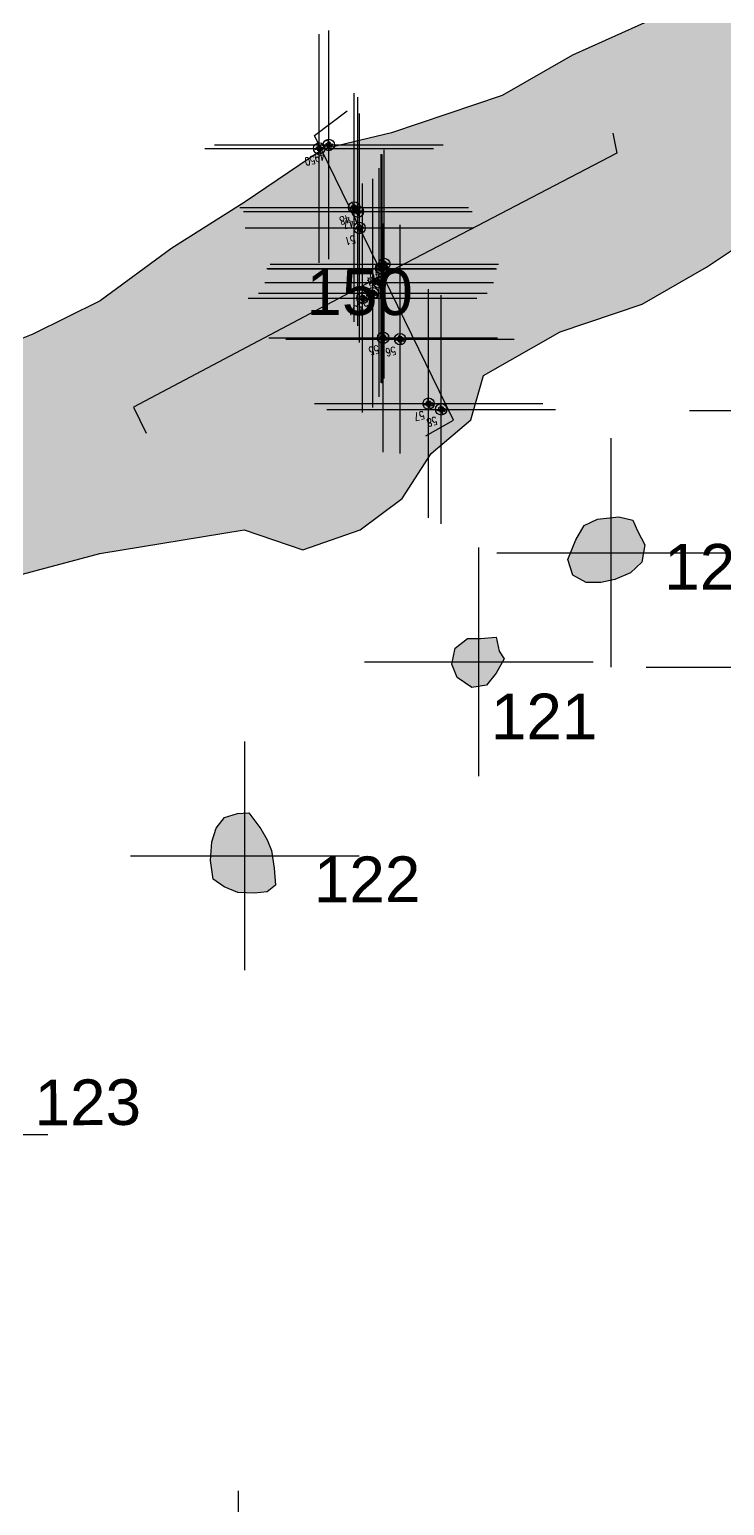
# Model space of a CAD drawing. Header units: millimetres. Extents: x 4462692 to 4462814, y 5793999 to 5794154.
# Drawn here: x 4462717.59 to 4462723.68, y 5794035.28 to 5794048.18 of the extents above; entities that cross this region are included whole.
import ezdxf
from ezdxf.enums import TextEntityAlignment as Align

# ---------------------------------------------------------------- set-up
doc = ezdxf.new("R2010")
doc.units = ezdxf.units.MM
doc.header["$PDMODE"] = 2
doc.header["$PDSIZE"] = -1
for name, color, linetype in [('00Befund', 36, 'Continuous'), ('00BefundNr', 36, 'Continuous'), ('00Profil', 5, 'Continuous'), ('CONTROL', 6, 'Continuous'), ('Gruben', 252, 'Continuous'), ('Höhenpunkte Befunde', 7, 'Continuous'), ('Pfosten', 254, 'Continuous'), ('Photogrammetriepunkte', 160, 'Continuous'), ('Salzmünder Kultur', 132, 'Continuous')]:
    doc.layers.add(name, color=color, linetype=linetype)
doc.styles.add('ROMANS', font='ROMANS.shx', dxfattribs={"width": 0.75})
doc.styles.get("Standard").update_dxf_attribs({"font": 'arial.ttf'})

# ---------------------------------------------------------------- blocks, each defined once
blk = doc.blocks.new('MESSPUNKT')
for p, q in [((0, -0.04000000000000003), (0, 0.03999999999999997)), ((0.04, -2.775557561562891e-17), (-0.04, -2.775557561562891e-17))]:
    blk.add_line(p, q)
blk.add_circle((0, -2.775557561562891e-17), 0.05)
at = {"style": 'ROMANS', "width": 0.75, "flags": 1}
for tag, p in [('STANDPUNKT', (-0.05999999999999997, -0.05000000000000002)), ('MESSWERT', (-0.05999999999999999, 0.04999999999999999)), ('KOORDINATEN', (-0.05999999999999998, -0.15))]:
    blk.add_attdef(tag, text='', height=0.07, dxfattribs=at).set_placement(p, align=Align.RIGHT)
at = {"style": 'ROMANS', "width": 0.75}
for tag, p in [('NUMMER', (0.06, 0.05000000000000002)), ('INFO', (0.06, -0.15))]:
    blk.add_attdef(tag, p, '', height=0.07, dxfattribs=at)
blk = doc.blocks.new('CONTROL')
at = {"color": 0}
for p, q in [((-0.2, 0.2, 0.2), (-0.2, 0.2, -0.2)), ((-0.2, -0.16, -0.2), (-0.2, 0.16, -0.2)), ((-0.2, -0.16, 0.2), (-0.2, 0.16, 0.2)), ((0.16, 0.2, 0.2), (-0.16, 0.2, 0.2)), ((-0.16, 0.2, -0.2), (0.16, 0.2, -0.2)), ((0.16, -0.16, 0.16), (-0.16, 0.16, -0.1599999999999999)), ((-0.16, -0.16, -0.16), (0.16, 0.16, 0.16)), ((-0.16, 0.16, 0.16), (0.16, -0.16, -0.16)), ((0.16, 0.16, -0.16), (-0.16, -0.16, 0.1599999999999999)), ((0.2, 0.2, -0.2), (0.2, 0.2, 0.2)), ((0.2, -0.16, -0.2), (0.2, 0.16, -0.2)), ((0.2, -0.16, 0.2), (0.2, 0.16, 0.2)), ((-0.2, -0.2, 0.2), (-0.2, -0.2, -0.2)), ((0.16, -0.2, 0.2), (-0.16, -0.2, 0.2)), ((-0.16, -0.2, -0.2), (0.16, -0.2, -0.2)), ((0.2, -0.2, -0.2), (0.2, -0.2, 0.2))]:
    blk.add_line(p, q, dxfattribs=at)
at = {"color": 0, "style": 'ROMANS', "width": 0.75}
blk.add_attdef('NUMMER', (0.2, -0.2), '', height=0.2, dxfattribs=at)

msp = doc.modelspace()

# ---------------------------------------------------------------- hatches: boundary and pattern name
at = {"layer": 'Gruben'}
h = msp.add_hatch(color=256, dxfattribs=at)
h.dxf.hatch_style = 1
h.paths.add_polyline_path([(4462722.87519681, 5794043.895067785), (4462722.914710884, 5794043.801069037), (4462722.978892042, 5794043.677491469), (4462722.952353206, 5794043.527274387), (4462722.854367582, 5794043.434268326), (4462722.717343998, 5794043.375573478), (4462722.592453229, 5794043.347358382), (4462722.463970727, 5794043.347321318), (4462722.349378661, 5794043.414195829), (4462722.305696469, 5794043.550147775), (4462722.374528558, 5794043.72254319), (4462722.449190333, 5794043.8480398), (4462722.564468921, 5794043.903016879), (4462722.751003489, 5794043.921885083)])
h = msp.add_hatch(color=256, dxfattribs=at)
h.dxf.hatch_style = 1
h.paths.add_polyline_path([(4462719.511939244, 5794041.335623397), (4462719.618849512, 5794041.195056709), (4462719.672796651, 5794041.099017008), (4462719.711794043, 5794041.003852657), (4462719.735189953, 5794040.850530977), (4462719.745822896, 5794040.701217202), (4462719.673358323, 5794040.642881308), (4462719.563894663, 5794040.630816806), (4462719.417051293, 5794040.637398668), (4462719.296944233, 5794040.688135953), (4462719.201835244, 5794040.755570327), (4462719.177552824, 5794040.918884287), (4462719.190537754, 5794041.08011544), (4462719.226068255, 5794041.200511233), (4462719.299823593, 5794041.29268249), (4462719.413969969, 5794041.329541352)])
at = {"layer": 'Pfosten'}
h = msp.add_hatch(color=256, dxfattribs=at)
h.dxf.hatch_style = 1
h.paths.add_polyline_path([(4462706.985090737, 5794033.866637714), (4462706.986322994, 5794033.814567297), (4462706.964264705, 5794033.728895916), (4462706.880564537, 5794033.719802338), (4462706.791586865, 5794033.771772888), (4462706.801313289, 5794033.863925635), (4462706.835150244, 5794033.897396294)])
h.paths.add_polyline_path([(4462707.524402826, 5794034.537021619), (4462707.586914236, 5794034.42168829), (4462707.558159231, 5794034.375687096), (4462707.440909958, 5794034.369093569), (4462707.373005223, 5794034.420583907), (4462707.372077354, 5794034.505421933), (4462707.447497435, 5794034.550057597)])
h.paths.add_polyline_path([(4462714.263270995, 5794035.40254184), (4462714.351411269, 5794035.36737843), (4462714.450181536, 5794035.32272306), (4462714.518878386, 5794035.377537429), (4462714.543675086, 5794035.499567688), (4462714.492076773, 5794035.578875913), (4462714.404367377, 5794035.57826627), (4462714.321018054, 5794035.551735482)])
h.paths.add_polyline_path([(4462719.524935399, 5794034.668458614), (4462719.634992597, 5794034.572813625), (4462719.697573876, 5794034.43213607), (4462719.657878629, 5794034.339359281), (4462719.597751445, 5794034.230302792), (4462719.507346293, 5794034.175191886), (4462719.383157779, 5794034.225000983), (4462719.309218295, 5794034.240635837), (4462719.209594277, 5794034.343643866), (4462719.196965048, 5794034.470084389), (4462719.27407526, 5794034.612077018), (4462719.371371354, 5794034.635304006)])
h.paths.add_polyline_path([(4462716.249071305, 5794040.427719915), (4462716.3325454, 5794040.338901521), (4462716.368356204, 5794040.298522774), (4462716.427715622, 5794040.189928073), (4462716.390918118, 5794040.077557052), (4462716.32221375, 5794040.013356381), (4462716.19039206, 5794039.955759757), (4462716.062771348, 5794039.941608659), (4462715.92736349, 5794039.983447758), (4462715.841573891, 5794040.112208648), (4462715.840902234, 5794040.266289225), (4462715.911220117, 5794040.338106741), (4462715.992617466, 5794040.422310987), (4462716.12928163, 5794040.452143019)])
h.paths.add_polyline_path([(4462713.694142868, 5794041.383091221), (4462713.803890276, 5794041.313664174), (4462713.825441402, 5794041.205038602), (4462713.854780441, 5794041.048572586), (4462713.815588738, 5794040.957566069), (4462713.782825234, 5794040.888178317), (4462713.69943025, 5794040.865964191), (4462713.585921915, 5794040.894226976), (4462713.465406696, 5794040.958060679), (4462713.401284747, 5794041.035459802), (4462713.448746577, 5794041.179278064), (4462713.496972576, 5794041.269982739), (4462713.59016519, 5794041.371786135)])
h.paths.add_polyline_path([(4462721.67832641, 5794042.870809237), (4462721.704900833, 5794042.7484861), (4462721.748497712, 5794042.680564815), (4462721.677843663, 5794042.555146402), (4462721.59317917, 5794042.45022596), (4462721.463867917, 5794042.431002351), (4462721.336094851, 5794042.517867609), (4462721.288452729, 5794042.635186455), (4462721.320173054, 5794042.775466891), (4462721.42751587, 5794042.860313572), (4462721.539914796, 5794042.85991559)])
h.paths.add_polyline_path([(4462724.525716906, 5794041.079229034), (4462724.657777847, 5794040.968603143), (4462724.756892034, 5794040.86071865), (4462724.853563584, 5794040.759233994), (4462724.933194532, 5794040.658718948), (4462724.995076235, 5794040.551266585), (4462725.084245081, 5794040.40591956), (4462725.099289898, 5794040.255352174), (4462725.11303552, 5794040.110116796), (4462725.021048491, 5794039.987165476), (4462724.91533627, 5794039.930165491), (4462724.751511074, 5794039.966919315), (4462724.565392654, 5794040.056731426), (4462724.400682352, 5794040.283194827), (4462724.23182473, 5794040.593375788), (4462724.182592575, 5794040.798563552), (4462724.218997673, 5794040.925267152), (4462724.344704044, 5794041.034636579)])
h.paths.add_polyline_path([(4462732.69293152, 5794041.176548132), (4462732.8461109, 5794041.104127505), (4462732.937094991, 5794040.993781101), (4462732.933465709, 5794040.846337602), (4462732.988938629, 5794040.692528568), (4462733.007559096, 5794040.518827174), (4462733.001565663, 5794040.370483509), (4462732.912501267, 5794040.251369826), (4462732.807965451, 5794040.05163792), (4462732.705644071, 5794039.967235993), (4462732.542836486, 5794039.963511392), (4462732.430784219, 5794040.089180028), (4462732.355402056, 5794040.260569728), (4462732.319612073, 5794040.413146207), (4462732.319378333, 5794040.57033271), (4462732.317109962, 5794040.78269394), (4462732.416763151, 5794040.984601919), (4462732.596844289, 5794041.150946343)])
h.paths.add_polyline_path([(4462735.327655031, 5794042.856827638), (4462735.421228003, 5794042.74136914), (4462735.528558043, 5794042.645866266), (4462735.57920533, 5794042.514557289), (4462735.599247124, 5794042.389048213), (4462735.546620642, 5794042.259192794), (4462735.462296659, 5794042.152502396), (4462735.269645347, 5794042.082595043), (4462735.107608994, 5794042.128568556), (4462735.001014044, 5794042.220337328), (4462734.909576737, 5794042.372421555), (4462734.870200671, 5794042.50801636), (4462734.915886962, 5794042.670361963), (4462735.082768221, 5794042.774816543), (4462735.213266294, 5794042.830229235)])
h.paths.add_polyline_path([(4462736.611265961, 5794042.350230293), (4462736.716642899, 5794042.282591885), (4462736.838577358, 5794042.174157972), (4462736.876167907, 5794042.048432982), (4462736.892292001, 5794041.912246919), (4462736.88319591, 5794041.918927557), (4462736.761259652, 5794041.740392957), (4462736.602918338, 5794041.686034144), (4462736.467197381, 5794041.715624324), (4462736.28530597, 5794041.796396144), (4462736.205176491, 5794041.921018699), (4462736.233565181, 5794042.051688785), (4462736.287060329, 5794042.198159381), (4462736.403460981, 5794042.317143247)])
h.paths.add_polyline_path([(4462735.337497537, 5794044.12360956), (4462735.447242105, 5794044.106446829), (4462735.534987785, 5794044.048872864), (4462735.557508267, 5794044.032509216), (4462735.589051665, 5794043.892272165), (4462735.542099884, 5794043.768584872), (4462735.439594851, 5794043.699800507), (4462735.291425608, 5794043.671407606), (4462735.169056963, 5794043.730243218), (4462735.133952182, 5794043.832883292), (4462735.123129157, 5794043.983384967), (4462735.203477807, 5794044.106199397)])
h.paths.add_polyline_path([(4462737.568479624, 5794042.599634157), (4462737.698227351, 5794042.544109271), (4462737.783470473, 5794042.424903485), (4462737.779223726, 5794042.321745996), (4462737.66963374, 5794042.248199379), (4462737.53634787, 5794042.23818684), (4462737.472205294, 5794042.313209072), (4462737.441149659, 5794042.392837599), (4462737.490122964, 5794042.528677646)])
h.paths.add_polyline_path([(4462738.478557555, 5794045.909799576), (4462738.56926329, 5794045.806925134), (4462738.65369651, 5794045.668944254), (4462738.684078091, 5794045.506246972), (4462738.552749595, 5794045.407735324), (4462738.414671582, 5794045.288041267), (4462738.282047166, 5794045.28603364), (4462738.135263236, 5794045.353371903), (4462738.067154359, 5794045.484413431), (4462738.00222211, 5794045.645024926), (4462737.979437385, 5794045.77952659), (4462738.048493918, 5794045.892063656), (4462738.19406276, 5794045.94960622)])
at = {"layer": 'Salzmünder Kultur'}
h = msp.add_hatch(color=256, dxfattribs=at)
h.dxf.hatch_style = 1
h.paths.add_polyline_path([(4462704.70868809, 5794040.320012937), (4462704.95132781, 5794040.315721788), (4462705.330159546, 5794040.402336867), (4462705.853133642, 5794040.660799741), (4462706.540270041, 5794040.970357907), (4462707.192903129, 5794041.21906336), (4462707.779400134, 5794041.574147376), (4462708.183235427, 5794041.924532233), (4462708.620506253, 5794042.175890206), (4462709.192159221, 5794042.38463077), (4462709.711136374, 5794042.515053619), (4462710.20945699, 5794042.662448454), (4462710.983236131, 5794042.957601619), (4462711.526352576, 5794043.194436718), (4462712.025088231, 5794043.500426978), (4462712.418377995, 5794043.72091933), (4462712.965356469, 5794043.919947467), (4462713.519375155, 5794044.134775601), (4462714.130217371, 5794044.228802856), (4462715.052506159, 5794044.639469231), (4462715.800106595, 5794044.864007729), (4462716.728965931, 5794045.165467913), (4462717.62288676, 5794045.519703113), (4462718.212645853, 5794045.813113938), (4462718.840444915, 5794046.271794257), (4462719.473002923, 5794046.670939115), (4462720.162437271, 5794047.137809332), (4462720.761158217, 5794047.281492708), (4462721.246401659, 5794047.445191823), (4462721.731645102, 5794047.608890938), (4462722.34541063, 5794047.958872043), (4462723.20275344, 5794048.344757084), (4462724.20353317, 5794048.705354291), (4462725.199055878, 5794049.119277223), (4462726.121374134, 5794049.394243446), (4462726.8170407, 5794049.496421873), (4462727.349263951, 5794049.785676659), (4462727.68360402, 5794050.166108132), (4462728.613498772, 5794050.428862816), (4462729.479277916, 5794050.653011232), (4462730.427223552, 5794050.859159592), (4462730.433693814, 5794050.861715521), (4462731.226587409, 5794051.194243905), (4462732.919690466, 5794051.492333495), (4462733.979895735, 5794051.429741444), (4462734.566082833, 5794051.449010416), (4462735.675765973, 5794051.389374837), (4462736.915442342, 5794051.456480616), (4462739.272636564, 5794051.949008879), (4462740.414654664, 5794052.095696886), (4462741.390546338, 5794052.328246734), (4462742.003104323, 5794052.361351244), (4462742.675733164, 5794052.553937975), (4462744.378955874, 5794052.703993068), (4462745.372529901, 5794052.859825878), (4462746.505030835, 5794051.778891759), (4462745.838432364, 5794051.616047591), (4462744.66228019, 5794051.498195513), (4462743.403951017, 5794051.436398678), (4462742.350336279, 5794051.45920065), (4462741.346686473, 5794051.193069047), (4462738.715179279, 5794050.688362522), (4462737.252542003, 5794050.287694164), (4462736.359049037, 5794050.028533384), (4462735.346568231, 5794049.823702828), (4462734.186223461, 5794049.640850586), (4462732.900186975, 5794049.553111351), (4462732.38025118, 5794049.415531164), (4462731.603133952, 5794049.315663298), (4462731.215305486, 5794049.391970303), (4462730.561128153, 5794049.327663595), (4462729.756489524, 5794049.358531908), (4462728.677766518, 5794049.038617931), (4462728.473504134, 5794049.174685105), (4462728.303064855, 5794049.223022465), (4462728.132625575, 5794049.271359826), (4462727.816296351, 5794049.291371297), (4462727.52689183, 5794049.053468424), (4462727.307981173, 5794048.892086601), (4462727.036494571, 5794048.647492588), (4462726.703477014, 5794048.403927573), (4462726.410724417, 5794048.134999222), (4462725.841740997, 5794047.50415163), (4462725.605409486, 5794047.158276754), (4462725.341907392, 5794046.916918299), (4462725.229202554, 5794046.490137097), (4462724.667232986, 5794046.530784709), (4462723.954613964, 5794046.39703022), (4462723.517609389, 5794046.105122183), (4462722.954428175, 5794045.7839544), (4462722.238246248, 5794045.541440968), (4462721.566967447, 5794045.160283874), (4462721.45702194, 5794044.771634338), (4462721.108648946, 5794044.475826361), (4462720.854645194, 5794044.082194628), (4462720.488688367, 5794043.807946989), (4462719.986477633, 5794043.633382579), (4462719.473026129, 5794043.809238783), (4462718.208011496, 5794043.601085443), (4462717.04689433, 5794043.293374837), (4462715.967483499, 5794042.938873035), (4462714.889653662, 5794042.641396389), (4462713.899490179, 5794042.167067159), (4462712.911345889, 5794041.660335419), (4462711.933037621, 5794041.042658604), (4462710.891931745, 5794040.439078855), (4462710.233982216, 5794040.097791698), (4462709.488597244, 5794039.745537142), (4462708.814446283, 5794039.189097185), (4462707.078168016, 5794038.611642388), (4462706.389456135, 5794038.446051822), (4462705.752228518, 5794038.512518657), (4462705.00548529, 5794038.337482673), (4462704.353992711, 5794038.10226404), (4462703.653672679, 5794037.959114976), (4462703.018591265, 5794037.930122884), (4462702.577804932, 5794037.880118204)])

# ---------------------------------------------------------------- linework, layer by layer
at = {"layer": '00Befund'}
for points in [[(4462724.20353317, 5794048.705354291, 52.62946635848948), (4462723.20275344, 5794048.344757084, 52.63598476345942), (4462722.34541063, 5794047.958872043, 52.61097657554183), (4462721.731645102, 5794047.608890938, 52.60535873512345), (4462720.761158217, 5794047.281492708, 52.63301174114986), (4462720.162437271, 5794047.137809332, 52.61880101756651), (4462720.149859733, 5794047.130830623, 52.61868629704622), (4462719.473002923, 5794046.670939115, 52.60849858028632), (4462718.840444915, 5794046.271794257, 52.61746080788998), (4462718.212645853, 5794045.813113938, 52.63213190261649), (4462717.62288676, 5794045.519703113, 52.64403988054801), (4462716.728965931, 5794045.165467913, 52.66528616461437), (4462715.800106595, 5794044.864007729, 52.69558774193047), (4462715.052506159, 5794044.639469231, 52.68540268363904), (4462714.130217371, 5794044.228802856, 52.68551790659149), (4462713.519375155, 5794044.134775601, 52.70879003725076), (4462712.965356469, 5794043.919947467, 52.69583671503642), (4462712.418377995, 5794043.72091933, 52.6989910141574), (4462712.025088231, 5794043.500426978, 52.6925308333939), (4462711.526352576, 5794043.194436718, 52.69944868065522), (4462710.983236131, 5794042.957601619, 52.68210960102806), (4462710.20945699, 5794042.662448454, 52.68249688233027), (4462709.711136374, 5794042.515053619, 52.70090683554463), (4462709.192159221, 5794042.38463077, 52.71309110235234)], [(4462708.814446283, 5794039.189097185, 52.75850722573796), (4462709.488597244, 5794039.745537142, 52.74628656610548), (4462710.233982216, 5794040.097791698, 52.75326219934141), (4462710.891931745, 5794040.439078855, 52.73383349255528), (4462711.933037621, 5794041.042658604, 52.74825061454521), (4462712.911345889, 5794041.660335419, 52.72989162392696), (4462713.899490179, 5794042.167067159, 52.73115032475289), (4462714.889653662, 5794042.641396389, 52.68491313014329), (4462715.967483499, 5794042.938873035, 52.65529049373981), (4462717.04689433, 5794043.293374837, 52.67546676962957), (4462718.208011496, 5794043.601085443, 52.67374353641844), (4462719.473026129, 5794043.809238783, 52.69335024424436), (4462719.986477633, 5794043.633382579, 52.73827561174949), (4462720.488688367, 5794043.807946989, 52.72006888682336), (4462720.854645194, 5794044.082194628, 52.72259342442976), (4462721.108648946, 5794044.475826361, 52.68307729107528), (4462721.45702194, 5794044.771634338, 52.68017958634755), (4462721.566967447, 5794045.160283874, 52.65999089494107), (4462722.238246248, 5794045.541440968, 52.68257609865213), (4462722.954428175, 5794045.7839544, 52.67982250074328), (4462723.517609389, 5794046.105122183, 52.67198116836607), (4462723.954613964, 5794046.39703022, 52.66629000516059)]]:
    msp.add_polyline3d(points, dxfattribs=at)
for points in [[(4462722.87519681, 5794043.895067785, 52.65512747216053), (4462722.914710884, 5794043.801069037, 52.66157986318103), (4462722.978892042, 5794043.677491469, 52.66176341105256), (4462722.952353206, 5794043.527274387, 52.64253951336013), (4462722.854367582, 5794043.434268326, 52.65282688738989), (4462722.717343998, 5794043.375573478, 52.65416560128233), (4462722.592453229, 5794043.347358382, 52.65471725670523), (4462722.463970727, 5794043.347321318, 52.66406311674018), (4462722.349378661, 5794043.414195829, 52.68052210305905), (4462722.305696469, 5794043.550147775, 52.68196249485118), (4462722.374528558, 5794043.72254319, 52.67903594377276), (4462722.449190333, 5794043.8480398, 52.6638188621564), (4462722.564468921, 5794043.903016879, 52.65815425320397), (4462722.751003489, 5794043.921885083, 52.6558770496149)], [(4462721.67832641, 5794042.870809237, 52.70224579587648), (4462721.704900833, 5794042.7484861, 52.67188413607073), (4462721.748497712, 5794042.680564815, 52.66074003156791), (4462721.677843663, 5794042.555146402, 52.67096191376277), (4462721.59317917, 5794042.45022596, 52.67026589315356), (4462721.463867917, 5794042.431002351, 52.66541176488954), (4462721.336094851, 5794042.517867609, 52.68775388252106), (4462721.288452729, 5794042.635186455, 52.67639050103207), (4462721.320173054, 5794042.775466891, 52.69452114081105), (4462721.42751587, 5794042.860313572, 52.69784543518927), (4462721.539914796, 5794042.85991559, 52.69188030414534)], [(4462719.511939244, 5794041.335623397, 52.71202796360194), (4462719.618849512, 5794041.195056709, 52.71696367959794), (4462719.672796651, 5794041.099017008, 52.7240334954322), (4462719.711794043, 5794041.003852657, 52.71778531913696), (4462719.735189953, 5794040.850530977, 52.72532151508949), (4462719.745822896, 5794040.701217202, 52.7327421861246), (4462719.673358323, 5794040.642881308, 52.73705833872009), (4462719.563894663, 5794040.630816806, 52.7371276472395), (4462719.417051293, 5794040.637398668, 52.73935112285108), (4462719.296944233, 5794040.688135953, 52.74240433754676), (4462719.201835244, 5794040.755570327, 52.73178664978241), (4462719.177552824, 5794040.918884287, 52.74374887502927), (4462719.190537754, 5794041.08011544, 52.72645590152206), (4462719.226068255, 5794041.200511233, 52.70559213771594), (4462719.299823593, 5794041.29268249, 52.69707573855794), (4462719.413969969, 5794041.329541352, 52.7065107417684)]]:
    msp.add_polyline3d(points, close=True, dxfattribs=at)
at = {"layer": '00Profil'}
for points in [[(4462721.062406894, 5794044.629890407, 52.65381363015877), (4462721.303069782, 5794044.768066633, 52.65609505170687), (4462720.086601241, 5794047.256686937, 52.57450370373499), (4462720.37331964, 5794047.472031556, 52.58793630170112)], [(4462722.698377403, 5794047.279038537, 52.62673607225952), (4462722.734763642, 5794047.103203476, 52.62858904190216), (4462720.693069365, 5794046.040098539, 52.65959582237247), (4462718.505160604, 5794044.881003627, 52.61393220897298), (4462718.614361501, 5794044.655019704, 52.63047520582768)]]:
    msp.add_polyline3d(points, dxfattribs=at)
at = {"layer": 'Höhenpunkte Befunde', "extrusion": (-0.00119976389905326, 5.296673662352476e-05, 0.9999992788802957)}
for p in [(4462724.370854154, 5794044.852594653, 52.62097116614405), (4462722.683637825, 5794043.60952515, 52.67421278463189), (4462721.525754117, 5794042.655486037, 52.68927414075642), (4462723.989849761, 5794042.60891352, 52.68213293540066), (4462719.47880403, 5794040.958046368, 52.74000822836661), (4462716.752959876, 5794038.520971895, 52.78936697843164), (4462719.42400617, 5794034.40623253, 52.86848960472162)]:
    msp.add_point(p, dxfattribs=at)
at = {"layer": 'Photogrammetriepunkte', "extrusion": (-0.00119976389905326, 5.296673662352476e-05, 0.9999992788802957)}
for p in [(4462720.129384913, 5794047.144937271, 52.54526093196637), (4462720.213682551, 5794047.175002291, 51.95006004757124), (4462720.434252086, 5794046.628178658, 51.92645362537587), (4462720.467941898, 5794046.591770165, 50.97779528954106), (4462720.482216828, 5794046.448781483, 52.5715211389961), (4462720.672096374, 5794046.095849095, 52.6082676697979), (4462720.680330071, 5794046.090492797, 52.01857740675587), (4462720.698721684, 5794046.1336353, 51.01099646064813), (4462720.653235703, 5794045.971182999, 52.60765164415443), (4462720.508077634, 5794045.836603243, 51.1301835515651), (4462720.598973734, 5794045.879408993, 51.83269084473523), (4462720.689293268, 5794045.488702067, 51.14521940557279), (4462720.836733218, 5794045.47716427, 51.86459742858187), (4462721.086641936, 5794044.912871738, 51.8479271367496), (4462721.196952255, 5794044.862719105, 52.59076267518412)]:
    msp.add_point(p, dxfattribs=at)

# ---------------------------------------------------------------- block references
at = {"layer": 'CONTROL', "extrusion": (0.9166787160914442, 0.3996249885391819, 0)}
ref = msp.add_blockref('CONTROL', (3527865.217235374, 52.54526093196637, 6406326.582371043), dxfattribs=dict(at, xscale=0.1, yscale=0.1, zscale=0.1))
ref.add_attrib('NUMMER', '16', (3527865.237235373, 52.52526093172934, 6406326.582371041), dxfattribs={"layer": '0', "color": 0, "extrusion": (0.9166787160914442, 0.3996249885391819, 0), "height": 0.02, "style": 'ROMANS', "width": 0.7499999995607898})
ref = msp.add_blockref('CONTROL', (3527865.211107895, 51.95006004757124, 6406326.671659626), dxfattribs=dict(at, xscale=0.1, yscale=0.1, zscale=0.1))
ref.add_attrib('NUMMER', '15', (3527865.231107894, 51.93006004785247, 6406326.671659626), dxfattribs={"layer": '0', "color": 0, "extrusion": (0.9166787160914442, 0.3996249885391819, 0), "height": 0.02, "style": 'ROMANS', "width": 0.7499999995607898})
ref = msp.add_blockref('CONTROL', (3527864.621701214, 51.9264536253695, 6406326.655326637), dxfattribs=dict(at, xscale=0.1, yscale=0.1, zscale=0.1))
ref.add_attrib('NUMMER', '29', (3527864.641701214, 51.90645362520691, 6406326.655326637), dxfattribs={"layer": '0', "color": 0, "extrusion": (0.9166787160914442, 0.3996249885391819, 0), "height": 0.02, "style": 'ROMANS', "width": 0.7499999995607898})
ref = msp.add_blockref('CONTROL', (3527864.574863029, 50.97779528954106, 6406326.671659626), dxfattribs=dict(at, xscale=0.1, yscale=0.1, zscale=0.1))
ref.add_attrib('NUMMER', '28', (3527864.594863027, 50.95779528939708, 6406326.671659624), dxfattribs={"layer": '0', "color": 0, "extrusion": (0.9166787160914442, 0.3996249885391819, 0), "height": 0.02, "style": 'ROMANS', "width": 0.7499999995607898})
ref = msp.add_blockref('CONTROL', (3527864.438083729, 52.5715211389961, 6406326.6276033), dxfattribs=dict(at, xscale=0.1, yscale=0.1, zscale=0.1))
ref.add_attrib('NUMMER', '30', (3527864.458083728, 52.55152113900726, 6406326.6276033), dxfattribs={"layer": '0', "color": 0, "extrusion": (0.9166787160914442, 0.3996249885391819, 0), "height": 0.02, "style": 'ROMANS', "width": 0.7499999995607898})
ref = msp.add_blockref('CONTROL', (3527864.062675182, 51.01099646064816, 6406326.700128403), dxfattribs=dict(at, xscale=0.1, yscale=0.1, zscale=0.1))
ref.add_attrib('NUMMER', '27', (3527864.082675182, 50.99099646034217, 6406326.700128403), dxfattribs={"layer": '0', "color": 0, "extrusion": (0.9166787160914442, 0.3996249885391819, 0), "height": 0.02, "style": 'ROMANS', "width": 0.7499999995607898})
ref = msp.add_blockref('CONTROL', (3527864.03867751, 52.60826766979972, 6406326.660621241), dxfattribs=dict(at, xscale=0.1, yscale=0.1, zscale=0.1))
ref.add_attrib('NUMMER', '25', (3527864.058677509, 52.58826766992252, 6406326.660621239), dxfattribs={"layer": '0', "color": 0, "extrusion": (0.9166787160914442, 0.3996249885391819, 0), "height": 0.02, "style": 'ROMANS', "width": 0.7499999995607898})
ref = msp.add_blockref('CONTROL', (3527864.030477115, 52.01857740675587, 6406326.666028381), dxfattribs=dict(at, xscale=0.1, yscale=0.1, zscale=0.1))
ref.add_attrib('NUMMER', '26', (3527864.050477114, 51.99857740676237, 6406326.66602838), dxfattribs={"layer": '0', "color": 0, "extrusion": (0.9166787160914442, 0.3996249885391819, 0), "height": 0.02, "style": 'ROMANS', "width": 0.7499999995607898})
at = {"layer": 'CONTROL', "xscale": 0.1, "yscale": 0.1, "zscale": 0.1}
for p, values in [((4462720.598973734, 5794045.879408993, 51.83269084473523), {'NUMMER': '36'}), ((4462720.653235703, 5794045.971182999, 52.60765164415443), {'NUMMER': '37'}), ((4462720.508077634, 5794045.836603243, 51.1301835515651), {'NUMMER': '35'}), ((4462720.689293267, 5794045.488702069, 51.1452194055737), {'NUMMER': '34'}), ((4462720.836733218, 5794045.477164275, 51.86459742858278), {'NUMMER': '33'}), ((4462721.086641936, 5794044.912871741, 51.84792713674597), {'NUMMER': '32'}), ((4462721.196952255, 5794044.862719105, 52.59076267518412), {'NUMMER': '31'})]:
    msp.add_blockref('CONTROL', p, dxfattribs=at).add_auto_attribs(values)
at = {"layer": 'Photogrammetriepunkte', "extrusion": (-0.00119976389905326, 5.296673662352476e-05, 0.9999992788802957)}
ref = msp.add_blockref('MESSPUNKT', (4462716.980531418, 5794047.417621656, -4994.773510663592), dxfattribs=dict(at, rotation=194.1178981687214))
ref.add_attrib('NUMMER', '50', (4462716.934539569, 5794047.354496783, -4994.773510663591), dxfattribs={"layer": '0', "color": 0, "extrusion": (-0.00119976389905326, 5.296673662352476e-05, 0.9999992788802957), "height": 0.07, "rotation": 194.1178981725133, "style": 'ROMANS', "width": 0.75})
ref = msp.add_blockref('MESSPUNKT', (4462717.064114898, 5794047.447718205, -4995.368810663597), dxfattribs=dict(at, rotation=194.1178981687214))
ref.add_attrib('NUMMER', '49', (4462717.018123043, 5794047.384593334, -4995.368810663596), dxfattribs={"layer": '0', "color": 0, "extrusion": (-0.00119976389905326, 5.296673662352476e-05, 0.9999992788802957), "height": 0.07, "rotation": 194.1178981725133, "style": 'ROMANS', "width": 0.75})
ref = msp.add_blockref('MESSPUNKT', (4462717.28465595, 5794046.900895838, -4995.392710663597), dxfattribs=dict(at, rotation=194.1178981687214))
ref.add_attrib('NUMMER', '48', (4462717.238664097, 5794046.837770964, -4995.392710663596), dxfattribs={"layer": '0', "color": 0, "extrusion": (-0.00119976389905326, 5.296673662352476e-05, 0.9999992788802957), "height": 0.07, "rotation": 194.1178981725133, "style": 'ROMANS', "width": 0.75})
ref = msp.add_blockref('MESSPUNKT', (4462717.317207572, 5794046.864537594, -4996.341410663595), dxfattribs=dict(at, rotation=194.1178981687214))
ref.add_attrib('NUMMER', '47', (4462717.271215722, 5794046.801412721, -4996.341410663595), dxfattribs={"layer": '0', "color": 0, "extrusion": (-0.00119976389905326, 5.296673662352476e-05, 0.9999992788802957), "height": 0.07, "rotation": 194.1178981725133, "style": 'ROMANS', "width": 0.75})
ref = msp.add_blockref('MESSPUNKT', (4462717.333394589, 5794046.7214645, -4994.747710663596), dxfattribs=dict(at, rotation=194.1178981687214))
ref.add_attrib('NUMMER', '51', (4462717.287402734, 5794046.658339628, -4994.747710663594), dxfattribs={"layer": '0', "color": 0, "extrusion": (-0.00119976389905326, 5.296673662352476e-05, 0.9999992788802957), "height": 0.07, "rotation": 194.1178981725133, "style": 'ROMANS', "width": 0.75})
ref = msp.add_blockref('MESSPUNKT', (4462717.523318086, 5794046.368530177, -4994.711210663592), dxfattribs=dict(at, rotation=194.1178981687214))
ref.add_attrib('NUMMER', '44', (4462717.47732623, 5794046.305405304, -4994.711210663593), dxfattribs={"layer": '0', "color": 0, "extrusion": (-0.00119976389905326, 5.296673662352476e-05, 0.9999992788802957), "height": 0.07, "rotation": 194.1178981725133, "style": 'ROMANS', "width": 0.75})
ref = msp.add_blockref('MESSPUNKT', (4462717.530844282, 5794046.363205111, -4995.300910663595), dxfattribs=dict(at, rotation=194.1178981687214))
ref.add_attrib('NUMMER', '45', (4462717.484852434, 5794046.30008024, -4995.300910663593), dxfattribs={"layer": '0', "color": 0, "extrusion": (-0.00119976389905326, 5.296673662352476e-05, 0.9999992788802957), "height": 0.07, "rotation": 194.1178981725133, "style": 'ROMANS', "width": 0.75})
ref = msp.add_blockref('MESSPUNKT', (4462717.548027026, 5794046.406400988, -4996.308510663594), dxfattribs=dict(at, rotation=194.1178981687214))
ref.add_attrib('NUMMER', '46', (4462717.502035175, 5794046.343276114, -4996.308510663596), dxfattribs={"layer": '0', "color": 0, "extrusion": (-0.00119976389905326, 5.296673662352476e-05, 0.9999992788802957), "height": 0.07, "rotation": 194.1178981725133, "style": 'ROMANS', "width": 0.75})
ref = msp.add_blockref('MESSPUNKT', (4462717.504456686, 5794046.243864113, -4994.711810663599), dxfattribs=dict(at, rotation=194.1178981687214))
ref.add_attrib('NUMMER', '52', (4462717.458464834, 5794046.180739237, -4994.711810663595), dxfattribs={"layer": '0', "color": 0, "extrusion": (-0.00119976389905326, 5.296673662352476e-05, 0.9999992788802957), "height": 0.07, "rotation": 194.1178981725133, "style": 'ROMANS', "width": 0.75})
ref = msp.add_blockref('MESSPUNKT', (4462717.35752611, 5794046.109362607, -4996.189110663597), dxfattribs=dict(at, rotation=194.1178981687214))
ref.add_attrib('NUMMER', '54', (4462717.311534258, 5794046.046237731, -4996.189110663595), dxfattribs={"layer": '0', "color": 0, "extrusion": (-0.00119976389905326, 5.296673662352476e-05, 0.9999992788802957), "height": 0.07, "rotation": 194.1178981725133, "style": 'ROMANS', "width": 0.75})
ref = msp.add_blockref('MESSPUNKT', (4462717.44926499, 5794046.15213115, -4995.486710663595), dxfattribs=dict(at, rotation=194.1178981687214))
ref.add_attrib('NUMMER', '53', (4462717.403273134, 5794046.089006281, -4995.486710663592), dxfattribs={"layer": '0', "color": 0, "extrusion": (-0.00119976389905326, 5.296673662352476e-05, 0.9999992788802957), "height": 0.07, "rotation": 194.1178981725133, "style": 'ROMANS', "width": 0.75})
ref = msp.add_blockref('MESSPUNKT', (4462717.538759653, 5794045.761460643, -4996.174310663592), dxfattribs=dict(at, rotation=194.1178981687214))
ref.add_attrib('NUMMER', '55', (4462717.492767802, 5794045.698335773, -4996.174310663597), dxfattribs={"layer": '0', "color": 0, "extrusion": (-0.00119976389905326, 5.296673662352476e-05, 0.9999992788802957), "height": 0.07, "rotation": 194.1178981725133, "style": 'ROMANS', "width": 0.75})
ref = msp.add_blockref('MESSPUNKT', (4462717.68706258, 5794045.749884755, -4995.45511066359), dxfattribs=dict(at, rotation=194.1178981687214))
ref.add_attrib('NUMMER', '56', (4462717.64107073, 5794045.686759883, -4995.455110663599), dxfattribs={"layer": '0', "color": 0, "extrusion": (-0.00119976389905326, 5.296673662352476e-05, 0.9999992788802957), "height": 0.07, "rotation": 194.1178981725133, "style": 'ROMANS', "width": 0.75})
ref = msp.add_blockref('MESSPUNKT', (4462717.936951118, 5794045.185593122, -4995.472110663596), dxfattribs=dict(at, rotation=194.1178981687214))
ref.add_attrib('NUMMER', '57', (4462717.890959268, 5794045.122468249, -4995.472110663592), dxfattribs={"layer": '0', "color": 0, "extrusion": (-0.00119976389905326, 5.296673662352476e-05, 0.9999992788802957), "height": 0.07, "rotation": 194.1178981725133, "style": 'ROMANS', "width": 0.75})
ref = msp.add_blockref('MESSPUNKT', (4462718.048152583, 5794045.135401151, -4994.729410663593), dxfattribs=dict(at, rotation=194.1178981687214))
ref.add_attrib('NUMMER', '58', (4462718.002160734, 5794045.072276278, -4994.729410663597), dxfattribs={"layer": '0', "color": 0, "extrusion": (-0.00119976389905326, 5.296673662352476e-05, 0.9999992788802957), "height": 0.07, "rotation": 194.1178981725133, "style": 'ROMANS', "width": 0.75})

# ---------------------------------------------------------------- texts
at = {"layer": '00BefundNr', "extrusion": (0.00115003742660655, -0.0003459086672290987, 0.9999992788802957), "insert": (4462720.017630701, 5794046.088500784, 0.001710756149805093), "char_height": 0.4, "attachment_point": 1, "text_direction": (0.9999979774531188, -0.0016496042724792324, -0.0011506065427423382)}
msp.add_mtext_dynamic_manual_height_columns('150', width=5.132851671832441, gutter_width=12.5, heights=[0], dxfattribs=at)
at = {"layer": '00BefundNr', "extrusion": (0.001150123492513836, -0.0003456223960159454, 0.9999992788802957), "insert": (4462723.14916757, 5794043.686683192), "char_height": 0.4, "attachment_point": 1, "text_direction": (0.9999983570837879, -0.001400690654205561, -0.001150606542742338)}
msp.add_mtext_dynamic_manual_height_columns('120', width=74.99270878778351, gutter_width=12.5, heights=[0], dxfattribs=at)
at = {"layer": '00BefundNr', "extrusion": (0.00115076625507741, -0.0003434762216444404, 0.9999992788802957), "insert": (4462721.631178913, 5794042.376523901, -0.0001275160357181448), "char_height": 0.4, "attachment_point": 1, "text_direction": (0.9999992300213155, 0.0004648240098545087, -0.001150606542742338)}
msp.add_mtext_dynamic_manual_height_columns('121', width=47.41199348939824, gutter_width=12.5, heights=[0], dxfattribs=at)
at = {"layer": '00BefundNr', "extrusion": (0.0011517013814594, -0.0003403275137342515, 0.9999992788802957), "insert": (4462720.081831866, 5794040.951200713), "char_height": 0.4, "attachment_point": 1, "text_direction": (0.9999942183955424, 0.003199887509304249, -0.001150606542742338)}
msp.add_mtext_dynamic_manual_height_columns('122', width=56.0965241075198, gutter_width=12.5, heights=[0], dxfattribs=at)
at = {"layer": '00BefundNr', "extrusion": (0.001152418976486211, -0.0003378896140672315, 0.9999992788802957), "insert": (4462717.636631203, 5794039.000870087, -0.0002886381166717911), "char_height": 0.4, "attachment_point": 1, "text_direction": (0.9999852080810882, 0.00531598754767268, -0.0011506065427423382)}
msp.add_mtext_dynamic_manual_height_columns('123', width=1.780809585658744, gutter_width=12.5, heights=[0], dxfattribs=at)

doc.saveas('drawing.dxf')
